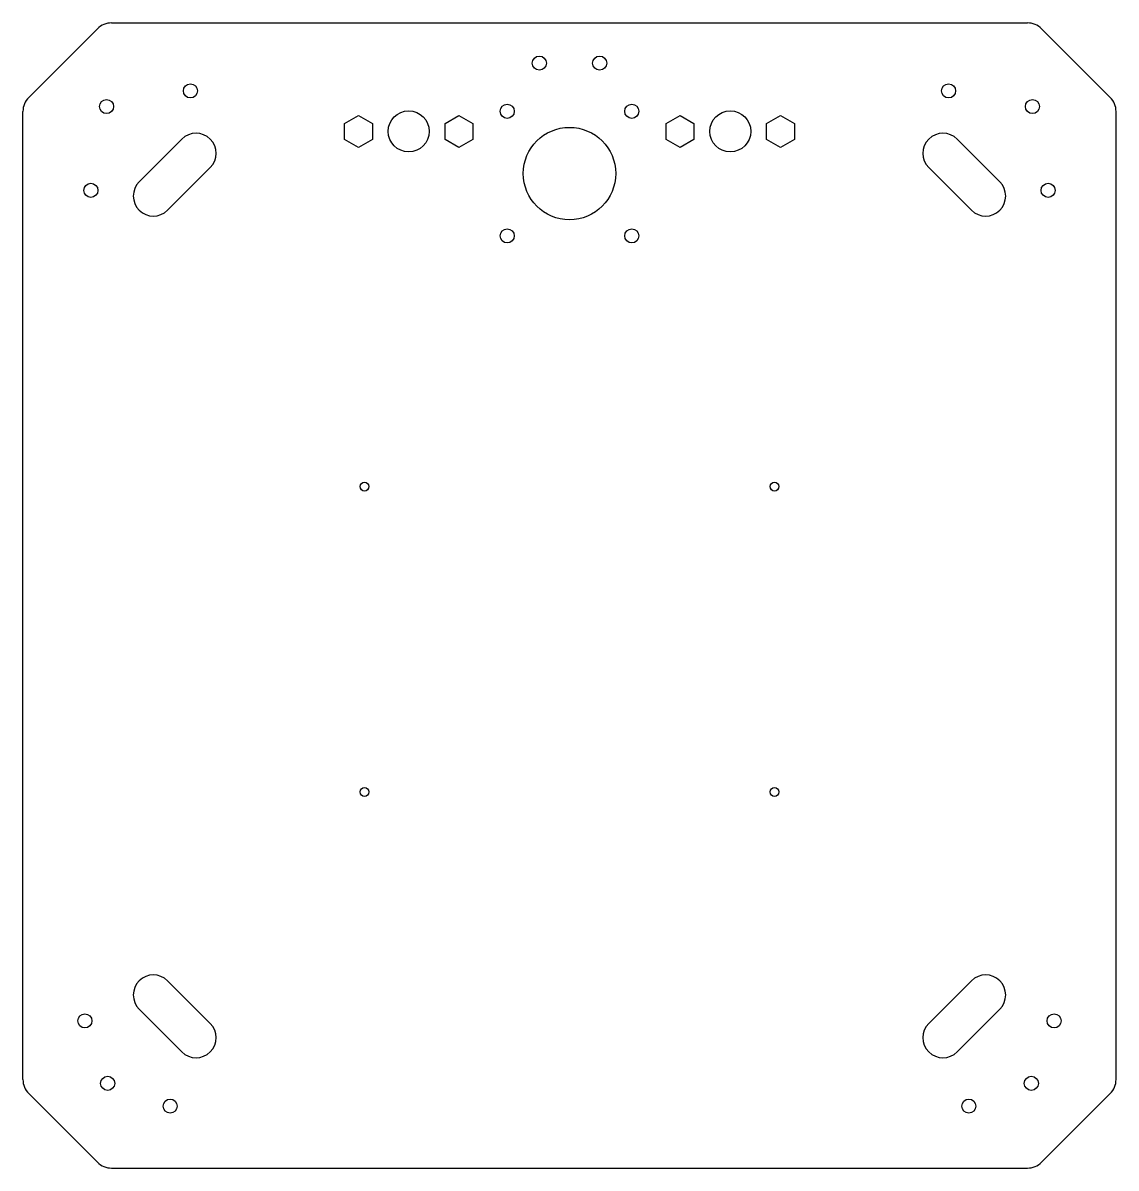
# Model space of a CAD drawing. Header units: millimetres. Extents: x -136 to 136, y -143 to 143.
import ezdxf

# ---------------------------------------------------------------- set-up
doc = ezdxf.new("R2010")
doc.units = ezdxf.units.MM

msp = doc.modelspace()

# ---------------------------------------------------------------- linework, layer by layer
at = {"color": 7, "linetype": 'Continuous', "lineweight": 25}
for p, q in [((-113.93, 142.5), (113.93, 142.5)), ((-134.54, 123.96), (-117.46, 141.04)), ((117.46, 141.04), (134.54, 123.96)), ((-136, -120.43), (-136, 120.43)), ((136, -120.43), (136, 120.43)), ((-55.95, 117.49), (-52.5, 119.48)), ((-55.95, 113.51), (-55.95, 117.49)), ((-52.5, 119.48), (-49.05, 117.49)), ((-49.05, 117.49), (-49.05, 113.51)), ((-30.95, 117.49), (-27.5, 119.48)), ((-30.95, 113.51), (-30.95, 117.49)), ((-27.5, 119.48), (-24.05, 117.49)), ((-24.05, 117.49), (-24.05, 113.51)), ((24.05, 117.49), (27.5, 119.48)), ((24.05, 113.51), (24.05, 117.49)), ((27.5, 119.48), (30.95, 117.49)), ((30.95, 117.49), (30.95, 113.51)), ((49.05, 117.49), (52.5, 119.48)), ((49.05, 113.51), (49.05, 117.49)), ((52.5, 119.48), (55.95, 117.49)), ((55.95, 117.49), (55.95, 113.51)), ((-107.06, 102.95), (-96.45, 113.56)), ((-52.5, 111.52), (-55.95, 113.51)), ((-49.05, 113.51), (-52.5, 111.52)), ((-27.5, 111.52), (-30.95, 113.51)), ((-24.05, 113.51), (-27.5, 111.52)), ((27.5, 111.52), (24.05, 113.51)), ((30.95, 113.51), (27.5, 111.52)), ((52.5, 111.52), (49.05, 113.51)), ((55.95, 113.51), (52.5, 111.52)), ((107.06, 102.95), (96.45, 113.56)), ((-89.38, 106.49), (-99.99, 95.88)), ((89.38, 106.49), (99.99, 95.88)), ((-89.38, -106.49), (-99.99, -95.88)), ((89.38, -106.49), (99.99, -95.88)), ((-107.06, -102.95), (-96.45, -113.56)), ((107.06, -102.95), (96.45, -113.56)), ((-117.46, -141.04), (-134.54, -123.96)), ((134.54, -123.96), (117.46, -141.04)), ((-113.93, -142.5), (113.93, -142.5))]:
    msp.add_line(p, q, dxfattribs=at)
for centre, radius in [((-7.5, 132.5), 1.75), ((7.5, 132.5), 1.75), ((-94.33, 125.58), 1.75), ((94.33, 125.58), 1.75), ((-115.19, 121.69), 1.75), ((115.19, 121.69), 1.75), ((-40, 115.5), 5.1), ((-15.5, 120.5), 1.75), ((15.5, 120.5), 1.75), ((40, 115.5), 5.1), ((0, 105), 11.5), ((-119.08, 100.83), 1.75), ((119.08, 100.83), 1.75), ((-15.5, 89.5), 1.75), ((15.5, 89.5), 1.75), ((-51, 27.1), 1.1), ((51, 27.1), 1.1), ((-51, -48.9), 1.1), ((51, -48.9), 1.1), ((-120.57, -105.86), 1.75), ((120.57, -105.86), 1.75), ((-114.91, -121.41), 1.75), ((114.91, -121.41), 1.75), ((-99.36, -127.07), 1.75), ((99.36, -127.07), 1.75)]:
    msp.add_circle(centre, radius, dxfattribs=at)
for centre, start, end in [((-113.93, 137.5), 90, 135), ((113.93, 137.5), 45, 90), ((-131, 120.43), 135, 180), ((131, 120.43), 0, 45), ((-92.92, 110.03), 315, 135), ((92.92, 110.03), 45, 225), ((-103.53, 99.42), 135, 315), ((103.53, 99.42), 225, 45), ((-103.53, -99.42), 45, 225), ((103.53, -99.42), 315, 135), ((-92.92, -110.03), 225, 45), ((92.92, -110.03), 135, 315), ((-131, -120.43), 180, 225), ((131, -120.43), 315, 0), ((-113.93, -137.5), 225, 270), ((113.93, -137.5), 270, 315)]:
    msp.add_arc(centre, 5, start, end, dxfattribs=at)

doc.saveas('drawing.dxf')
